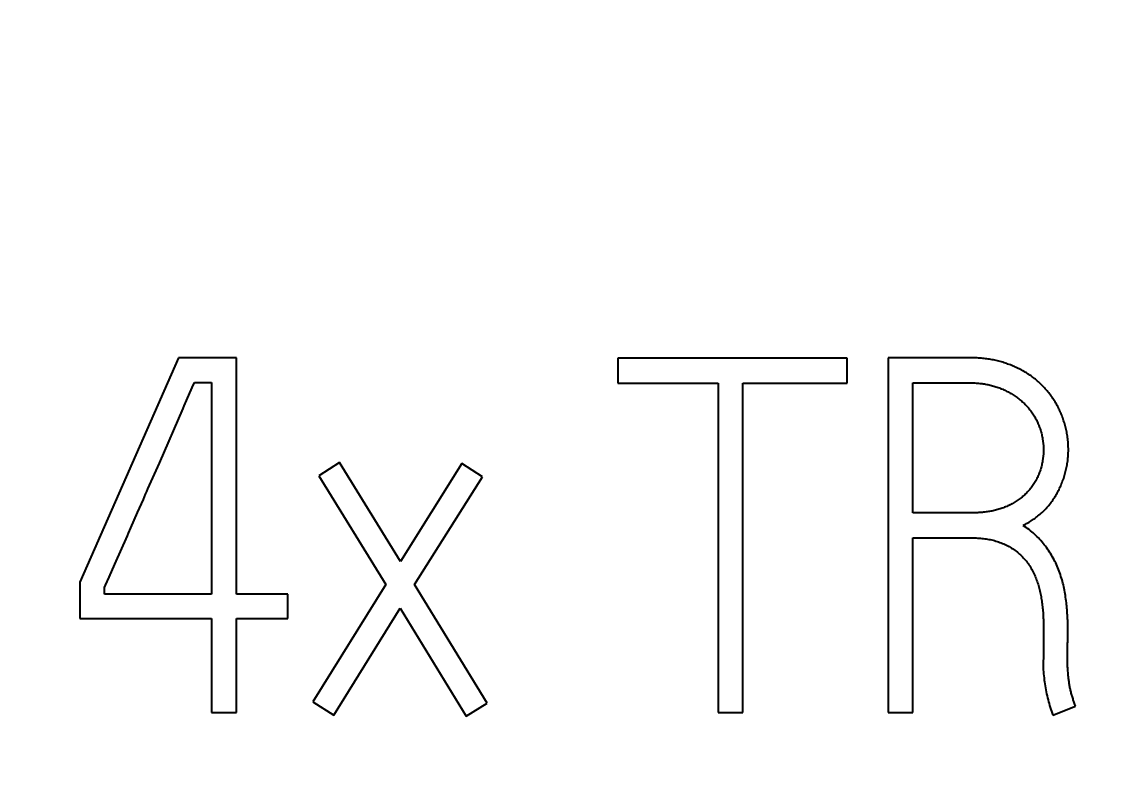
# Model space of a CAD drawing. Extents: x 0 to 420, y 0 to 297.
# Drawn here: x 129.725 to 134.59, y 165.617 to 169.056 of the extents above; entities that cross this region are included whole.
import ezdxf
from ezdxf.enums import TextEntityAlignment as Align

# ---------------------------------------------------------------- set-up
doc = ezdxf.new("R2010")
doc.units = 0
doc.header["$LTSCALE"] = 23.1
doc.layers.add('10100_DIM_FRONT', color=7, linetype='CONTINUOUS')
doc.layers.add('10500_FRONT_LABELING', color=7, linetype='CONTINUOUS')
doc.dimstyles.get("Standard").update_dxf_attribs({"dimtxt": 2.5, "dimasz": 2.5, "dimexe": 1.25, "dimexo": 0.625, "dimtad": 1, "dimcen": 2.5, "dimazin": 3, "dimtfac": 1, "dimtmove": 0, "dimatfit": 3})

# ---------------------------------------------------------------- blocks, each defined once
blk = doc.blocks.new('*D0')
at = {"layer": '10100_DIM_FRONT', "linetype": 'CONTINUOUS'}
for p, q in [((109.270844, 186.639203), (109.270844, 130.967761)), ((144.770844, 186.639203), (144.770844, 130.967761)), ((109.270844, 132.967761), (127.020844, 132.967761)), ((144.770844, 132.967761), (127.020844, 132.967761))]:
    blk.add_line(p, q, dxfattribs=at)
for points in [[(112.770844, 133.467761), (109.270844, 132.967761), (112.770844, 132.467761)], [(141.270844, 132.467761), (144.770844, 132.967761), (141.270844, 133.467761)]]:
    blk.add_solid(points, dxfattribs=at)
blk.add_text('35,5', height=3.5, dxfattribs=at).set_placement((123.190186, 133.842761), (132.690186, 133.842761), align=Align.FIT)

msp = doc.modelspace()

# ---------------------------------------------------------------- linework, layer by layer
at = {"layer": '10500_FRONT_LABELING', "color": 7, "linetype": 'CONTINUOUS'}
for p, q in [((130.4317, 167.5402), (129.9883, 166.5283)), ((130.6929, 167.5402), (130.4317, 167.5402)), ((130.6929, 166.475), (130.6929, 167.5402)), ((132.4113, 167.538), (132.4113, 167.4248)), ((133.445, 167.538), (132.4113, 167.538)), ((133.445, 167.4248), (133.445, 167.538)), ((133.6294, 167.5402), (133.6294, 165.9402)), ((133.9937, 167.5402), (133.6294, 167.5402)), ((130.494, 167.4057), (130.5041, 167.4292)), ((130.5041, 167.4292), (130.5809, 167.4292)), ((130.5809, 167.4292), (130.5809, 166.475)), ((132.4113, 167.4248), (132.8634, 167.4248)), ((132.8634, 167.4248), (132.8634, 165.9402)), ((132.9754, 165.9402), (132.9754, 167.4248)), ((132.9754, 167.4248), (133.445, 167.4248)), ((133.7413, 166.8412), (133.7413, 167.427)), ((133.7413, 167.427), (133.9937, 167.427)), ((130.4686, 167.3471), (130.494, 167.4057)), ((130.346, 167.0656), (130.4533, 167.3119)), ((131.1581, 167.0675), (131.0638, 167.0076)), ((131.4325, 166.6215), (131.1581, 167.0675)), ((131.709, 167.0631), (131.4325, 166.6215)), ((131.8012, 167.0032), (131.709, 167.0631)), ((131.0638, 167.0076), (131.3666, 166.5172)), ((131.4961, 166.5172), (131.8012, 167.0032)), ((130.2172, 166.7729), (130.248, 166.8432)), ((134.0113, 166.8412), (133.7413, 166.8412)), ((130.145, 166.609), (130.2017, 166.7378)), ((130.2017, 166.7378), (130.2069, 166.7495)), ((130.2069, 166.7495), (130.2172, 166.7729)), ((133.7413, 165.9402), (133.7413, 166.728)), ((133.7413, 166.728), (134.0069, 166.728)), ((130.1191, 166.5505), (130.145, 166.609)), ((129.9883, 166.5283), (129.9883, 166.3641)), ((130.0981, 166.475), (130.0981, 166.5039)), ((131.3666, 166.5172), (131.0374, 165.989)), ((131.8231, 165.9824), (131.4961, 166.5172)), ((130.5809, 166.475), (130.0981, 166.475)), ((130.9255, 166.475), (130.6929, 166.475)), ((130.9255, 166.3641), (130.9255, 166.475)), ((131.1318, 165.9291), (131.4303, 166.4107)), ((131.4303, 166.4107), (131.7288, 165.9247)), ((129.9883, 166.3641), (130.5809, 166.3641)), ((130.5809, 166.3641), (130.5809, 165.9402)), ((130.6929, 165.9402), (130.6929, 166.3641)), ((130.6929, 166.3641), (130.9255, 166.3641)), ((134.3295, 166.335), (134.3295, 166.1887)), ((134.4393, 166.262), (134.4392, 166.3145)), ((134.4371, 166.191), (134.4371, 166.2221)), ((134.3295, 166.1887), (134.3273, 166.1688)), ((134.4371, 166.1821), (134.4371, 166.191)), ((134.4408, 166.1112), (134.44, 166.12)), ((131.0374, 165.989), (131.1318, 165.9291)), ((131.7288, 165.9247), (131.8231, 165.9824)), ((134.3712, 165.9291), (134.4744, 165.9691)), ((130.5809, 165.9402), (130.6929, 165.9402)), ((132.8634, 165.9402), (132.9754, 165.9402)), ((133.6294, 165.9402), (133.7413, 165.9402))]:
    msp.add_line(p, q, dxfattribs=at)
for points in [[(134.2373, 166.7835), (134.2428, 166.7864), (134.2482, 166.7894), (134.2536, 166.7924), (134.2589, 166.7956), (134.2642, 166.7988), (134.2694, 166.8021), (134.2746, 166.8054), (134.2797, 166.8088), (134.2847, 166.8123), (134.2897, 166.8159), (134.2947, 166.8195), (134.2996, 166.8233), (134.3044, 166.8271), (134.3092, 166.8309), (134.3139, 166.8349), (134.3185, 166.839), (134.3231, 166.8431), (134.3276, 166.8473), (134.3321, 166.8516), (134.3365, 166.856), (134.3408, 166.8605), (134.345, 166.8651), (134.3491, 166.8697), (134.3531, 166.8744), (134.357, 166.8791), (134.3608, 166.884), (134.3645, 166.8888), (134.3681, 166.8938), (134.3716, 166.8988), (134.3751, 166.9039), (134.3784, 166.909), (134.3817, 166.9142), (134.3848, 166.9194), (134.3879, 166.9247), (134.3909, 166.93), (134.3938, 166.9355), (134.3967, 166.9409), (134.3994, 166.9464), (134.4021, 166.952), (134.4047, 166.9576), (134.4072, 166.9633), (134.4096, 166.969), (134.412, 166.9747), (134.4142, 166.9804), (134.4164, 166.9862), (134.4185, 166.992), (134.4205, 166.9978), (134.4224, 167.0037), (134.4242, 167.0096), (134.4259, 167.0154), (134.4276, 167.0214), (134.4292, 167.0273), (134.4306, 167.0333), (134.432, 167.0393), (134.4333, 167.0453), (134.4345, 167.0513), (134.4356, 167.0574), (134.4366, 167.0635), (134.4376, 167.0696), (134.4384, 167.0758), (134.4391, 167.0819), (134.4397, 167.0881), (134.4402, 167.0942), (134.4407, 167.1004), (134.441, 167.1065), (134.4412, 167.1126), (134.4414, 167.1188), (134.4415, 167.1249), (134.4414, 167.131), (134.4413, 167.1371), (134.4411, 167.1433), (134.4408, 167.1494), (134.4404, 167.1555), (134.4399, 167.1616), (134.4393, 167.1677), (134.4386, 167.1738), (134.4379, 167.1799), (134.437, 167.1859), (134.4361, 167.192), (134.435, 167.1981), (134.4339, 167.2042), (134.4327, 167.2103), (134.4314, 167.2163), (134.43, 167.2223), (134.4285, 167.2283), (134.4269, 167.2343), (134.4253, 167.2402), (134.4236, 167.2461), (134.4218, 167.252), (134.4199, 167.2579), (134.4179, 167.2637), (134.4159, 167.2694), (134.4137, 167.2752), (134.4115, 167.2809), (134.4092, 167.2866), (134.4068, 167.2922), (134.4044, 167.2978), (134.4018, 167.3034), (134.3992, 167.3089), (134.3964, 167.3144), (134.3936, 167.3199), (134.3907, 167.3253), (134.3877, 167.3308), (134.3846, 167.3361), (134.3814, 167.3414), (134.3781, 167.3467), (134.3748, 167.3519), (134.3714, 167.3571), (134.3679, 167.3621), (134.3643, 167.3672), (134.3607, 167.3721), (134.357, 167.377), (134.3533, 167.3819), (134.3494, 167.3866), (134.3455, 167.3914), (134.3415, 167.396), (134.3375, 167.4006), (134.3334, 167.4051), (134.3292, 167.4096), (134.3249, 167.414), (134.3206, 167.4183), (134.3162, 167.4226), (134.3117, 167.4268), (134.3071, 167.431), (134.3025, 167.4351), (134.2978, 167.4391), (134.293, 167.443), (134.2881, 167.4469), (134.2832, 167.4507), (134.2782, 167.4543), (134.2732, 167.458), (134.2681, 167.4615), (134.263, 167.4649), (134.2578, 167.4683), (134.2526, 167.4716), (134.2474, 167.4748), (134.2421, 167.4779), (134.2367, 167.481), (134.2314, 167.4839), (134.226, 167.4868), (134.2205, 167.4897), (134.215, 167.4924), (134.2095, 167.4951), (134.2039, 167.4977), (134.1983, 167.5003), (134.1926, 167.5027), (134.1869, 167.5051), (134.1811, 167.5075), (134.1753, 167.5097), (134.1695, 167.5119), (134.1637, 167.5139), (134.1578, 167.5159), (134.1519, 167.5178), (134.146, 167.5196), (134.1401, 167.5214), (134.1342, 167.523), (134.1282, 167.5246), (134.1223, 167.526), (134.1163, 167.5274), (134.1103, 167.5288), (134.1043, 167.53), (134.0982, 167.5311), (134.0922, 167.5322), (134.0861, 167.5332), (134.0801, 167.5342), (134.074, 167.535), (134.0678, 167.5358), (134.0617, 167.5365), (134.0556, 167.5372), (134.0494, 167.5378), (134.0433, 167.5383), (134.0371, 167.5387), (134.0309, 167.5391), (134.0247, 167.5395), (134.0185, 167.5397), (134.0123, 167.5399), (134.0061, 167.5401), (133.9999, 167.5402), (133.9937, 167.5402)], [(133.9937, 167.427), (133.9991, 167.427), (134.0045, 167.4269), (134.0099, 167.4268), (134.0153, 167.4266), (134.0206, 167.4263), (134.026, 167.426), (134.0313, 167.4256), (134.0367, 167.4251), (134.042, 167.4246), (134.0473, 167.424), (134.0526, 167.4234), (134.0579, 167.4227), (134.0632, 167.4219), (134.0685, 167.421), (134.0737, 167.42), (134.079, 167.419), (134.0842, 167.4179), (134.0894, 167.4167), (134.0947, 167.4154), (134.0999, 167.4141), (134.105, 167.4126), (134.1102, 167.4111), (134.1154, 167.4094), (134.1205, 167.4077), (134.1256, 167.4059), (134.1307, 167.404), (134.1357, 167.402), (134.1406, 167.4), (134.1456, 167.3979), (134.1505, 167.3957), (134.1553, 167.3934), (134.1601, 167.3911), (134.1649, 167.3887), (134.1696, 167.3862), (134.1743, 167.3837), (134.1789, 167.3811), (134.1835, 167.3784), (134.1881, 167.3757), (134.1926, 167.3729), (134.1971, 167.37), (134.2016, 167.367), (134.206, 167.364), (134.2103, 167.3609), (134.2146, 167.3577), (134.2189, 167.3545), (134.2231, 167.3511), (134.2273, 167.3477), (134.2314, 167.3442), (134.2355, 167.3406), (134.2395, 167.3369), (134.2434, 167.3332), (134.2472, 167.3294), (134.251, 167.3256), (134.2547, 167.3216), (134.2583, 167.3177), (134.2618, 167.3136), (134.2652, 167.3095), (134.2686, 167.3054), (134.2719, 167.3011), (134.2751, 167.2968), (134.2782, 167.2924), (134.2813, 167.288), (134.2842, 167.2835), (134.2871, 167.2789), (134.2899, 167.2742), (134.2926, 167.2695), (134.2952, 167.2648), (134.2976, 167.26), (134.3, 167.2551), (134.3023, 167.2502), (134.3045, 167.2453), (134.3066, 167.2404), (134.3086, 167.2354), (134.3105, 167.2304), (134.3123, 167.2253), (134.314, 167.2203), (134.3156, 167.2151), (134.3172, 167.21), (134.3186, 167.2048), (134.32, 167.1996), (134.3213, 167.1944), (134.3225, 167.1891), (134.3236, 167.1838), (134.3247, 167.1785), (134.3256, 167.1731), (134.3264, 167.1678), (134.3272, 167.1625), (134.3278, 167.1572), (134.3283, 167.1518), (134.3288, 167.1465), (134.3291, 167.1412), (134.3293, 167.1358), (134.3295, 167.1305), (134.3295, 167.1251), (134.3295, 167.1197), (134.3293, 167.1144), (134.3291, 167.109), (134.3288, 167.1037), (134.3283, 167.0983), (134.3278, 167.0929), (134.3271, 167.0875), (134.3264, 167.0822), (134.3256, 167.0768), (134.3247, 167.0715), (134.3237, 167.0662), (134.3226, 167.061), (134.3214, 167.0557), (134.3201, 167.0505), (134.3187, 167.0453), (134.3173, 167.0402), (134.3157, 167.0351), (134.3141, 167.03), (134.3123, 167.0249), (134.3105, 167.0199), (134.3085, 167.0149), (134.3065, 167.0099), (134.3044, 167.005), (134.3021, 167.0001), (134.2998, 166.9952), (134.2973, 166.9904), (134.2947, 166.9856), (134.292, 166.9809), (134.2893, 166.9763), (134.2864, 166.9717), (134.2834, 166.9672), (134.2804, 166.9628), (134.2773, 166.9585), (134.274, 166.9542), (134.2707, 166.9501), (134.2673, 166.9459), (134.2639, 166.9419), (134.2603, 166.9379), (134.2566, 166.934), (134.2529, 166.9301), (134.2491, 166.9263), (134.2452, 166.9226), (134.2411, 166.919), (134.2371, 166.9154), (134.2329, 166.912), (134.2287, 166.9086), (134.2244, 166.9053), (134.22, 166.9021), (134.2156, 166.899), (134.2112, 166.896), (134.2067, 166.893), (134.2021, 166.8902), (134.1975, 166.8874), (134.1928, 166.8847), (134.1881, 166.8821), (134.1834, 166.8796), (134.1786, 166.8771), (134.1737, 166.8747), (134.1688, 166.8724), (134.1639, 166.8702), (134.1589, 166.8681), (134.1539, 166.866), (134.1489, 166.864), (134.1438, 166.8622), (134.1387, 166.8604), (134.1336, 166.8587), (134.1285, 166.857), (134.1234, 166.8555), (134.1182, 166.8541), (134.113, 166.8527), (134.1078, 166.8514), (134.1026, 166.8503), (134.0973, 166.8491), (134.092, 166.8481), (134.0867, 166.8472), (134.0814, 166.8463), (134.0761, 166.8455), (134.0707, 166.8448), (134.0653, 166.8441), (134.0599, 166.8436), (134.0545, 166.843), (134.0492, 166.8426), (134.0438, 166.8422), (134.0384, 166.8419), (134.0329, 166.8416), (134.0275, 166.8414), (134.0221, 166.8413), (134.0167, 166.8412), (134.0113, 166.8412)], [(130.4533, 167.3119), (130.4584, 167.3236), (130.4686, 167.3471)], [(130.248, 166.8432), (130.2738, 166.9017), (130.279, 166.9134), (130.2842, 166.9251), (130.2893, 166.9368), (130.2945, 166.9485), (130.346, 167.0656)], [(134.4392, 166.3145), (134.4392, 166.3226), (134.439, 166.3307), (134.4389, 166.3388), (134.4387, 166.3469), (134.4384, 166.355), (134.4381, 166.3631), (134.4377, 166.3712), (134.4372, 166.3793), (134.4367, 166.3874), (134.4362, 166.3955), (134.4355, 166.4036), (134.4348, 166.4116), (134.4341, 166.4197), (134.4333, 166.4278), (134.4324, 166.4358), (134.4314, 166.4439), (134.4304, 166.452), (134.4293, 166.46), (134.4281, 166.468), (134.4268, 166.476), (134.4254, 166.484), (134.4239, 166.492), (134.4224, 166.4999), (134.4207, 166.5078), (134.4189, 166.5157), (134.417, 166.5235), (134.415, 166.5313), (134.4129, 166.5391), (134.4106, 166.5468), (134.4082, 166.5545), (134.4057, 166.5622), (134.4031, 166.5698), (134.4003, 166.5774), (134.3974, 166.585), (134.3944, 166.5925), (134.3912, 166.6), (134.3879, 166.6074), (134.3844, 166.6148), (134.3808, 166.6221), (134.3771, 166.6293), (134.3732, 166.6364), (134.3692, 166.6434), (134.3651, 166.6504), (134.3609, 166.6573), (134.3566, 166.6641), (134.3521, 166.6708), (134.3475, 166.6774), (134.3428, 166.684), (134.338, 166.6904), (134.3331, 166.6969), (134.3281, 166.7032), (134.3229, 166.7094), (134.3176, 166.7156), (134.3122, 166.7216), (134.3067, 166.7276), (134.301, 166.7335), (134.2952, 166.7392), (134.2893, 166.7447), (134.2832, 166.7501), (134.2771, 166.7554), (134.2708, 166.7605), (134.2644, 166.7654), (134.2579, 166.7702), (134.2512, 166.7748), (134.2443, 166.7792), (134.2373, 166.7835)], [(134.0069, 166.728), (134.0134, 166.728), (134.0198, 166.7278), (134.0263, 166.7276), (134.0327, 166.7273), (134.0391, 166.7269), (134.0455, 166.7264), (134.0519, 166.7258), (134.0583, 166.7251), (134.0646, 166.7243), (134.0709, 166.7234), (134.0772, 166.7224), (134.0835, 166.7212), (134.0898, 166.72), (134.096, 166.7186), (134.1023, 166.7171), (134.1085, 166.7155), (134.1147, 166.7137), (134.1208, 166.7119), (134.127, 166.7099), (134.1331, 166.7077), (134.1392, 166.7054), (134.1452, 166.703), (134.1512, 166.7005), (134.1571, 166.6978), (134.1629, 166.695), (134.1686, 166.692), (134.1743, 166.689), (134.1799, 166.6858), (134.1854, 166.6824), (134.1908, 166.679), (134.1961, 166.6754), (134.2014, 166.6716), (134.2066, 166.6678), (134.2117, 166.6637), (134.2167, 166.6596), (134.2216, 166.6553), (134.2263, 166.6509), (134.231, 166.6465), (134.2355, 166.6419), (134.24, 166.6372), (134.2442, 166.6324), (134.2484, 166.6275), (134.2524, 166.6225), (134.2563, 166.6174), (134.2601, 166.6122), (134.2638, 166.6069), (134.2674, 166.6015), (134.2708, 166.596), (134.2742, 166.5904), (134.2774, 166.5848), (134.2805, 166.5791), (134.2834, 166.5733), (134.2863, 166.5675), (134.289, 166.5617), (134.2916, 166.5558), (134.2941, 166.5499), (134.2964, 166.544), (134.2987, 166.538), (134.3009, 166.5319), (134.3029, 166.5258), (134.3049, 166.5197), (134.3067, 166.5136), (134.3085, 166.5074), (134.3102, 166.5012), (134.3118, 166.4949), (134.3133, 166.4886), (134.3147, 166.4823), (134.3161, 166.476), (134.3173, 166.4696), (134.3185, 166.4633), (134.3196, 166.4569), (134.3207, 166.4505), (134.3217, 166.4442), (134.3226, 166.4378), (134.3234, 166.4314), (134.3242, 166.425), (134.325, 166.4186), (134.3256, 166.4122), (134.3262, 166.4058), (134.3268, 166.3994), (134.3273, 166.393), (134.3277, 166.3866), (134.3281, 166.3801), (134.3285, 166.3737), (134.3287, 166.3673), (134.329, 166.3608), (134.3292, 166.3544), (134.3293, 166.3479), (134.3294, 166.3415), (134.3295, 166.335)], [(130.0981, 166.5039), (130.1034, 166.5155), (130.1191, 166.5505)], [(134.4371, 166.2221), (134.4371, 166.2265), (134.4371, 166.2309), (134.4372, 166.2354), (134.4374, 166.2398), (134.4376, 166.2442), (134.4379, 166.2487), (134.4383, 166.2531), (134.4388, 166.2575), (134.4393, 166.262)], [(134.3273, 166.1688), (134.3274, 166.1597), (134.3276, 166.1506), (134.328, 166.1416), (134.3285, 166.1325), (134.3291, 166.1235), (134.3299, 166.1144), (134.3308, 166.1054), (134.3318, 166.0964), (134.3329, 166.0873), (134.334, 166.0783), (134.3354, 166.0694), (134.3368, 166.0604), (134.3383, 166.0515), (134.34, 166.0425), (134.3417, 166.0336), (134.3436, 166.0248), (134.3456, 166.0159), (134.3477, 166.0071), (134.3499, 165.9984), (134.3523, 165.9896), (134.3547, 165.9809), (134.3572, 165.9722), (134.3599, 165.9635), (134.3626, 165.9549), (134.3654, 165.9463), (134.3683, 165.9377), (134.3712, 165.9291)], [(134.44, 166.12), (134.4393, 166.1289), (134.439, 166.1333), (134.4387, 166.1378), (134.4384, 166.1422), (134.4381, 166.1466), (134.4379, 166.1511), (134.4377, 166.1555), (134.4375, 166.16), (134.4374, 166.1644), (134.4373, 166.1688), (134.4372, 166.1733), (134.4371, 166.1777), (134.4371, 166.1821)], [(134.4744, 165.9691), (134.4728, 165.9732), (134.4712, 165.9774), (134.4697, 165.9815), (134.4682, 165.9857), (134.4667, 165.9899), (134.4653, 165.9941), (134.4639, 165.9983), (134.4625, 166.0025), (134.4611, 166.0068), (134.4598, 166.011), (134.4585, 166.0152), (134.4573, 166.0195), (134.4561, 166.0238), (134.4549, 166.0281), (134.4538, 166.0323), (134.4527, 166.0367), (134.4517, 166.041), (134.4507, 166.0453), (134.4497, 166.0497), (134.4488, 166.054), (134.448, 166.0584), (134.4472, 166.0628), (134.4464, 166.0671), (134.4457, 166.0715), (134.445, 166.0759), (134.4444, 166.0803), (134.4438, 166.0847), (134.4432, 166.0891), (134.4427, 166.0935), (134.4422, 166.0979), (134.4417, 166.1024), (134.4412, 166.1068), (134.4408, 166.1112)]]:
    msp.add_lwpolyline(points, dxfattribs=at)

# ---------------------------------------------------------------- dimensions: what is measured, and where the dimension line sits
at = {"layer": '10100_DIM_FRONT', "linetype": 'CONTINUOUS'}
dim = msp.add_linear_dim(base=(144.7708, 132.9678), p1=(109.2708, 186.6392), p2=(144.7708, 186.6392), dimstyle='Standard', dxfattribs=at)
dim.commit()
dim.dimension.update_dxf_attribs({"geometry": '*D0', "text_midpoint": (127.9402, 135.5928), "dimtype": 128})

doc.saveas('drawing.dxf')
